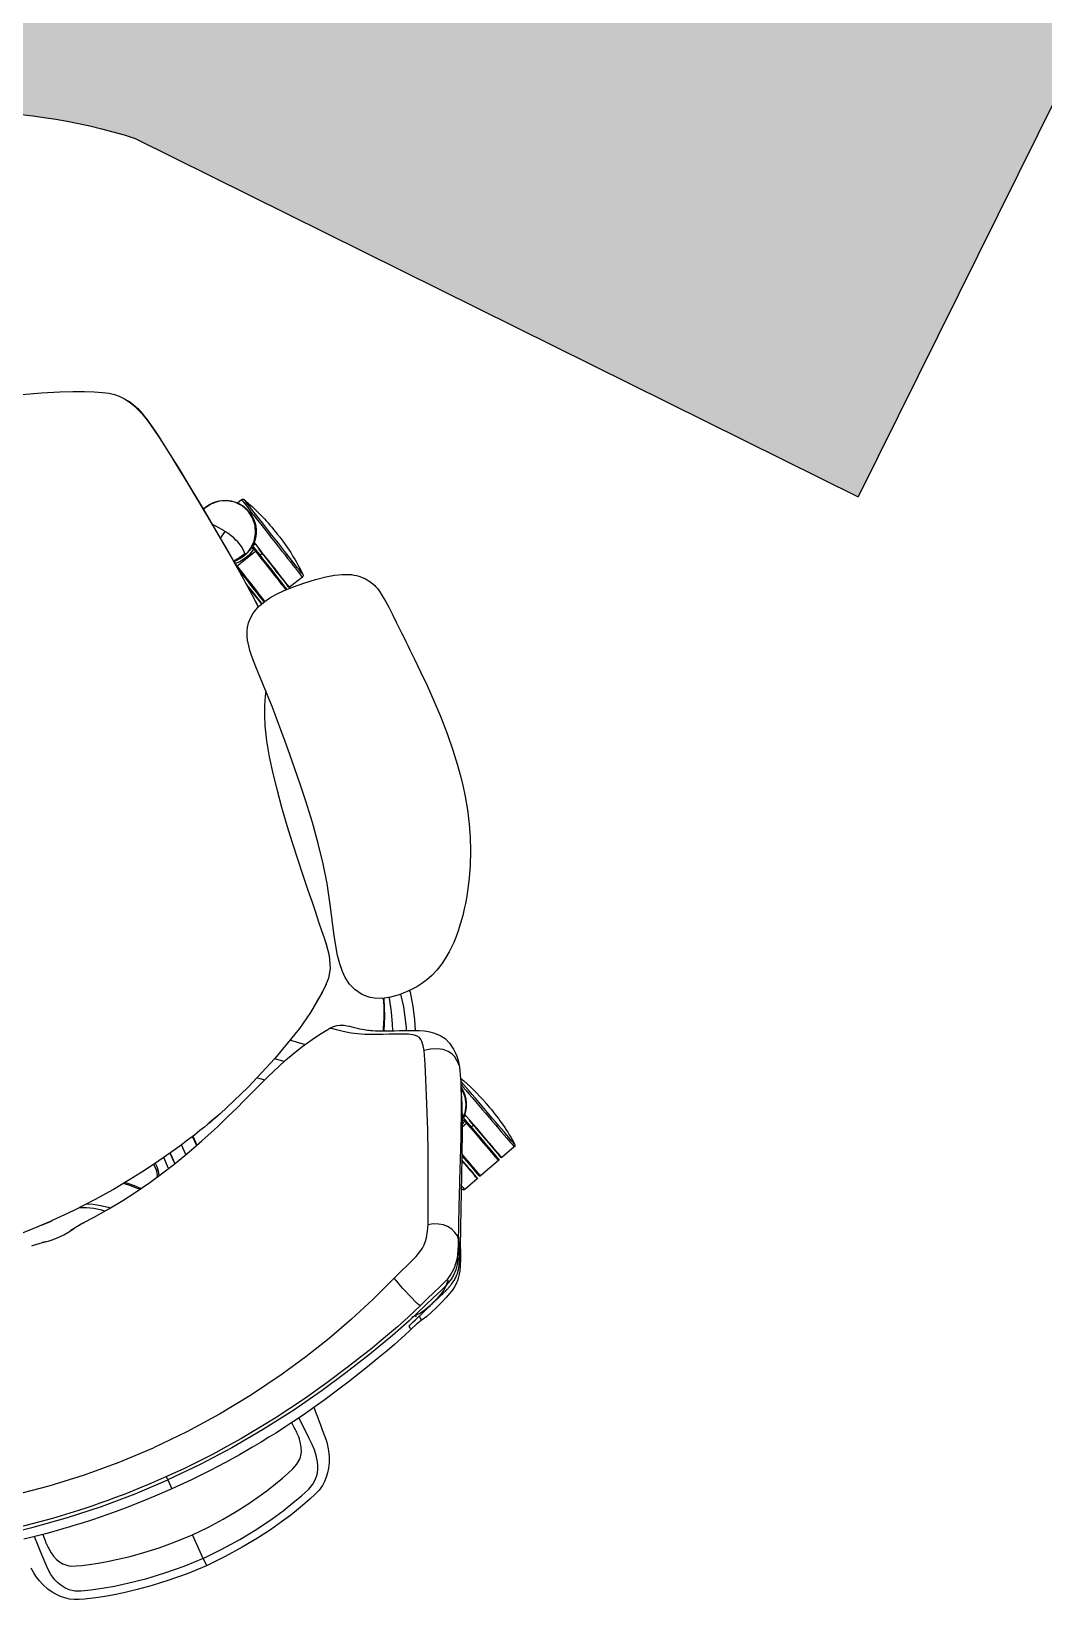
# Model space of a CAD drawing. Extents: x -15 to 8521, y -5327 to 1905.
# Drawn here: x 3757.7 to 3820.4, y -5295.6 to -5198.4 of the extents above; entities that cross this region are included whole.
import ezdxf

# ---------------------------------------------------------------- set-up
doc = ezdxf.new("R2010")
doc.units = 0
doc.layers.add('AR-HTC-MOB', color=253, linetype='Continuous', plot=False)
doc.layers.add('AR-MOB', color=2, linetype='Continuous')

# ---------------------------------------------------------------- blocks, each defined once
blk = doc.blocks.new('CAD-GIR-TELA')
at = {"color": 1, "linetype": 'Continuous'}
for p, q in [((0.00179, 0.42932), (0.00179, 0.43425)), ((0.00179, 0.42932), (0.00179, 0.41326)), ((0.00179, 0.376), (0.00179, 0.38211)), ((0.18347, 0.34602), (0.18077, 0.34616)), ((0.18331, 0.34529), (0.18347, 0.34602)), ((0.22797, 0.31445), (0.22772, 0.31506)), ((0.22859, 0.31288), (0.22797, 0.31445)), ((0.25308, 0.28423), (0.24332, 0.28709)), ((0.25573, 0.28344), (0.25573, 0.28344)), ((0.26968, 0.27935), (0.25573, 0.28344)), ((0.26968, 0.27935), (0.25573, 0.28344)), ((0.26968, 0.27935), (0.26968, 0.27935)), ((0.2821, 0.27573), (0.27234, 0.27859)), ((0.26445, 0.25303), (0.26291, 0.25348)), ((0.25774, 0.25102), (0.26109, 0.25004)), ((0.26058, 0.24829), (0.26109, 0.25004)), ((0.26078, 0.2462), (0.26112, 0.24584)), ((0.26084, 0.24613), (0.26231, 0.24571)), ((0.26183, 0.24982), (0.26103, 0.24708)), ((0.01881, 0.20926), (0.01954, 0.20924)), ((-0.00512, 0.19998), (0.00158, 0.20021)), ((0.08124, 0.20011), (0.08124, 0.19271)), ((0.09444, 0.19667), (0.09444, 0.19006)), ((0.15439, 0.17139), (0.1582, 0.17445)), ((0.17361, 0.169), (0.16891, 0.16504)), ((0.18267, 0.15845), (0.18977, 0.1647)), ((0.30685, -0.10016), (0.29698, -0.0977)), ((0.27281, -0.12318), (0.27237, -0.12495)), ((0.27281, -0.12318), (0.28692, -0.12669)), ((0.29015, -0.12357), (0.28859, -0.12318)), ((0.2802, -0.12743), (0.28031, -0.12808)), ((0.28648, -0.12846), (0.28692, -0.12669)), ((0.28676, -0.13053), (0.28712, -0.13089)), ((0.28683, -0.1306), (0.28831, -0.13097)), ((0.28767, -0.12688), (0.28698, -0.12965)), ((0.26824, -0.16205), (0.26929, -0.15234)), ((0.28896, -0.15869), (0.2921, -0.15947))]:
    blk.add_line(p, q, dxfattribs=at)
at = {"color": 1, "linetype": 'Continuous', "flags": 128}
for points in [[(0.00179, 0.4343), (-0.01117, 0.43394), (-0.02316, 0.43301), (-0.03398, 0.43172), (-0.04353, 0.43022), (-0.05178, 0.42863), (-0.05876, 0.42704), (-0.0646, 0.42555), (-0.06888, 0.42436), (-0.07248, 0.42331), (-0.07571, 0.42229), (-0.07878, 0.42117), (-0.08161, 0.41986), (-0.08414, 0.41834), (-0.08639, 0.41663), (-0.08845, 0.4147), (-0.09032, 0.41253), (-0.09206, 0.4101), (-0.09374, 0.40725), (-0.09543, 0.40353), (-0.09641, 0.40057), (-0.09712, 0.39763), (-0.09756, 0.39494), (-0.09792, 0.39132)], [(0.00179, 0.42932), (-0.01111, 0.42896), (-0.02378, 0.42795), (-0.03595, 0.42641), (-0.04733, 0.42444), (-0.05554, 0.42266), (-0.06301, 0.42076), (-0.06972, 0.41886), (-0.07555, 0.41693), (-0.07911, 0.41517), (-0.08187, 0.41308), (-0.08394, 0.41076), (-0.08546, 0.40835), (-0.08657, 0.406), (-0.08739, 0.4038), (-0.08834, 0.39981), (-0.08866, 0.39616), (-0.08869, 0.39266), (-0.08859, 0.38844), (-0.08843, 0.38412), (-0.08825, 0.3796), (-0.08808, 0.3749), (-0.08807, 0.37418)], [(0.10264, 0.37213), (0.10259, 0.3731), (0.10243, 0.3756), (0.10227, 0.37832), (0.1021, 0.38131), (0.10197, 0.38368), (0.10186, 0.3856), (0.10178, 0.38694), (0.10169, 0.38836), (0.10161, 0.38973), (0.10151, 0.39132), (0.10114, 0.39494), (0.10038, 0.39907), (0.09901, 0.40353), (0.09733, 0.40725), (0.09564, 0.4101), (0.0939, 0.41253), (0.09203, 0.4147), (0.08998, 0.41663), (0.08773, 0.41834), (0.08465, 0.42013), (0.08116, 0.42164), (0.07737, 0.42291), (0.07324, 0.42414), (0.06818, 0.42555), (0.06235, 0.42704), (0.05536, 0.42863), (0.04711, 0.43022), (0.03756, 0.43172), (0.02674, 0.43301), (0.01475, 0.43394), (0.00179, 0.4343)], [(0.00179, 0.42932), (0.01469, 0.42896), (0.02736, 0.42795), (0.03953, 0.42641), (0.05091, 0.42444), (0.05912, 0.42266), (0.06659, 0.42076), (0.0733, 0.41886), (0.07913, 0.41693), (0.0827, 0.41517), (0.08545, 0.41308), (0.08752, 0.41076), (0.08904, 0.40835), (0.09015, 0.406), (0.09097, 0.4038), (0.09192, 0.39981), (0.09224, 0.39616), (0.09227, 0.39266), (0.09218, 0.38844), (0.09201, 0.38412), (0.09183, 0.3796), (0.09167, 0.3749), (0.09165, 0.37417)], [(-0.08273, 0.37509), (-0.08281, 0.37619), (-0.08291, 0.37767), (-0.08301, 0.37905), (-0.08309, 0.37993), (-0.08313, 0.38061), (-0.08315, 0.381), (-0.08315, 0.3813), (-0.08315, 0.38191), (-0.08314, 0.38279), (-0.08305, 0.38509), (-0.08277, 0.38759), (-0.08223, 0.39012), (-0.08138, 0.39264), (-0.08028, 0.39492), (-0.07897, 0.39678), (-0.07757, 0.39819), (-0.07596, 0.39939), (-0.07433, 0.40033), (-0.07194, 0.40137), (-0.06862, 0.4025), (-0.06428, 0.4038), (-0.05884, 0.40531), (-0.05321, 0.40674), (-0.0466, 0.40822), (-0.03893, 0.40967), (-0.03021, 0.41101), (-0.02046, 0.41213), (-0.00974, 0.41292), (0.00179, 0.41322)], [(0.00179, 0.41322), (0.01277, 0.41295), (0.02301, 0.41223), (0.0324, 0.41119), (0.04086, 0.40995), (0.04836, 0.40859), (0.05491, 0.40718), (0.06158, 0.40554), (0.06705, 0.40403), (0.07146, 0.40273), (0.07527, 0.40147), (0.07869, 0.39991), (0.08198, 0.39741), (0.08321, 0.39593), (0.08439, 0.39394), (0.08546, 0.3913), (0.08626, 0.38816), (0.0865, 0.38648), (0.08664, 0.38495), (0.08673, 0.38252), (0.08673, 0.38169), (0.08673, 0.3811), (0.08671, 0.38057), (0.08668, 0.38015), (0.08663, 0.3796), (0.08654, 0.37839), (0.08645, 0.37708), (0.08636, 0.37577), (0.08631, 0.37509)], [(0.00179, 0.38211), (-0.00968, 0.38198), (-0.02012, 0.38164), (-0.02954, 0.38115), (-0.03792, 0.38056), (-0.04528, 0.37993), (-0.05161, 0.37931), (-0.05691, 0.37872), (-0.06071, 0.37827), (-0.06373, 0.37789), (-0.06624, 0.37756), (-0.06778, 0.37735), (-0.06935, 0.37714), (-0.07132, 0.37686), (-0.07369, 0.37651), (-0.07646, 0.37609), (-0.08023, 0.3755), (-0.08455, 0.37479), (-0.08942, 0.37394), (-0.09469, 0.37297)], [(0.17763, 0.35259), (0.17629, 0.35305), (0.16991, 0.35514), (0.16422, 0.35691), (0.15844, 0.35862), (0.152, 0.36042), (0.14484, 0.36236), (0.13699, 0.36439), (0.12857, 0.36645), (0.11955, 0.36855), (0.11102, 0.37042), (0.10328, 0.37201), (0.09635, 0.37333), (0.09021, 0.37443), (0.08489, 0.37533), (0.0821, 0.37577), (0.07876, 0.37629), (0.07464, 0.3769), (0.06973, 0.37758), (0.06402, 0.3783), (0.05753, 0.37906), (0.04868, 0.37995), (0.03868, 0.38078), (0.02753, 0.38146), (0.01523, 0.38194), (0.00179, 0.38211)], [(-0.10808, 0.3646), (-0.08634, 0.36864), (-0.06444, 0.37184), (-0.04243, 0.37415), (-0.02034, 0.37553), (0.00179, 0.376)], [(0.00179, 0.37382), (-0.00844, 0.37373), (-0.01754, 0.37348), (-0.02551, 0.37313), (-0.03235, 0.37273), (-0.03806, 0.37233), (-0.04269, 0.37196), (-0.04722, 0.37156), (-0.0518, 0.37111), (-0.05643, 0.37062), (-0.07326, 0.36849), (-0.09008, 0.36582), (-0.10428, 0.36318), (-0.1182, 0.36025), (-0.13084, 0.35734), (-0.13515, 0.35631), (-0.14059, 0.35496), (-0.14721, 0.35327), (-0.15499, 0.35118), (-0.16392, 0.34862), (-0.17394, 0.34546), (-0.18504, 0.34155)], [(0.00179, 0.376), (0.00179, 0.37493), (0.00179, 0.37455), (0.00179, 0.37425), (0.00179, 0.37402), (0.00179, 0.37387), (0.00179, 0.37382)], [(0.22662, 0.315), (0.22585, 0.31666), (0.22168, 0.32509), (0.22003, 0.32778), (0.21794, 0.33038), (0.2153, 0.33277), (0.21295, 0.33438), (0.2103, 0.33584), (0.2074, 0.33713), (0.20436, 0.33828), (0.19796, 0.34045), (0.19145, 0.34277), (0.17854, 0.34733), (0.1654, 0.35142), (0.14759, 0.35628), (0.12964, 0.36066), (0.11167, 0.3646), (0.08992, 0.36864), (0.06802, 0.37184), (0.04601, 0.37415), (0.02392, 0.37553), (0.00179, 0.376)], [(0.18862, 0.34155), (0.17898, 0.34497), (0.17035, 0.34775), (0.16273, 0.35001), (0.15615, 0.35184), (0.15063, 0.35331), (0.14614, 0.35447), (0.14174, 0.35557), (0.13728, 0.35666), (0.13276, 0.35774), (0.11622, 0.36146), (0.09953, 0.36478), (0.08886, 0.36664), (0.07815, 0.3683), (0.06785, 0.36969), (0.0583, 0.37081), (0.05389, 0.37126), (0.0483, 0.37179), (0.04148, 0.37235), (0.03341, 0.37289), (0.02411, 0.37336), (0.01357, 0.3737), (0.00179, 0.37382)], [(-0.17729, 0.3194), (-0.16016, 0.32589), (-0.14282, 0.33178), (-0.12524, 0.3369), (-0.10748, 0.34142), (-0.08955, 0.3453), (-0.06693, 0.34918), (-0.04413, 0.35194), (-0.0212, 0.35359), (0.00179, 0.35413)], [(0.18088, 0.3194), (0.16374, 0.32589), (0.14641, 0.33178), (0.12882, 0.3369), (0.11106, 0.34142), (0.09313, 0.3453), (0.07052, 0.34918), (0.04771, 0.35194), (0.02478, 0.35359), (0.00179, 0.35413)], [(0.17701, 0.35018), (0.17712, 0.35137), (0.17725, 0.35204), (0.17739, 0.35241), (0.17752, 0.35259), (0.17762, 0.35257)], [(0.17701, 0.35018), (0.17801, 0.34985), (0.179, 0.34952)], [(0.18553, 0.35014), (0.18155, 0.35116), (0.17763, 0.3526)], [(0.18537, 0.3473), (0.18547, 0.34854), (0.18553, 0.34933), (0.18555, 0.34979), (0.18555, 0.35004), (0.18552, 0.35006)], [(0.22519, 0.3209), (0.22314, 0.32545), (0.22132, 0.32914), (0.21969, 0.33212), (0.21821, 0.33437), (0.21716, 0.33567), (0.21635, 0.33654), (0.2157, 0.33718), (0.21495, 0.33786), (0.21409, 0.33858), (0.21283, 0.33951), (0.21112, 0.34062), (0.20869, 0.34196), (0.20549, 0.34348), (0.20154, 0.34514), (0.1969, 0.34688), (0.19344, 0.34808), (0.18968, 0.34928), (0.18553, 0.35014)], [(0.179, 0.34952), (0.1806, 0.34897), (0.18219, 0.34842)], [(0.18862, 0.34155), (0.18862, 0.34155), (0.18843, 0.34133), (0.18816, 0.34079), (0.1876, 0.33952), (0.18694, 0.33786), (0.18588, 0.33505), (0.18488, 0.33229), (0.18398, 0.3297), (0.18319, 0.32734), (0.18253, 0.32526), (0.18197, 0.32338), (0.18144, 0.3215), (0.18088, 0.3194)], [(0.18219, 0.34842), (0.18298, 0.34815), (0.18378, 0.34787)], [(0.18358, 0.34683), (0.18358, 0.34684), (0.18356, 0.34663), (0.18347, 0.34602)], [(0.21082, 0.33421), (0.21071, 0.33435), (0.20804, 0.33697), (0.20562, 0.33879), (0.20287, 0.34041), (0.19988, 0.34185), (0.19674, 0.34314), (0.19352, 0.34426), (0.19023, 0.34522), (0.18689, 0.34586), (0.18347, 0.34602)], [(0.18378, 0.34787), (0.18457, 0.34758), (0.18537, 0.3473)], [(0.18537, 0.3473), (0.18617, 0.34701), (0.18696, 0.34673)], [(0.18696, 0.34673), (0.18776, 0.34643), (0.18855, 0.34615)], [(0.18855, 0.34615), (0.1892, 0.3459), (0.18989, 0.34565)], [(0.22715, 0.31322), (0.22549, 0.31673), (0.22401, 0.31971), (0.2227, 0.32212), (0.22156, 0.32397), (0.21973, 0.32643), (0.21735, 0.32889), (0.21532, 0.33054), (0.21397, 0.33148), (0.21236, 0.33247), (0.21047, 0.33348), (0.20787, 0.33468), (0.20425, 0.33608), (0.19966, 0.33765), (0.19428, 0.33949), (0.18862, 0.34155)], [(0.18989, 0.34565), (0.19057, 0.3454), (0.19124, 0.34515)], [(0.19124, 0.34515), (0.1919, 0.34491), (0.19257, 0.34466)], [(0.19257, 0.34466), (0.19324, 0.34442), (0.19391, 0.34418)], [(0.19391, 0.34418), (0.19457, 0.34394), (0.19523, 0.3437)], [(0.19523, 0.3437), (0.1959, 0.34347), (0.19657, 0.34323)], [(0.19657, 0.34323), (0.19698, 0.34309), (0.1974, 0.34294)], [(0.1974, 0.34294), (0.19826, 0.34265), (0.19912, 0.34235)], [(0.19912, 0.34235), (0.19956, 0.3422), (0.2, 0.34205)], [(0.2, 0.34205), (0.20044, 0.3419), (0.20089, 0.34175)], [(0.20089, 0.34175), (0.20177, 0.34145), (0.20264, 0.34115)], [(0.20264, 0.34115), (0.20352, 0.34085), (0.20438, 0.34054)], [(0.20438, 0.34054), (0.20482, 0.34039), (0.20525, 0.34022)], [(0.20525, 0.34022), (0.20569, 0.34006), (0.20613, 0.3399)], [(0.20613, 0.3399), (0.20634, 0.33981), (0.20655, 0.33973)], [(0.20655, 0.33973), (0.20677, 0.33965), (0.20698, 0.33956)], [(0.20698, 0.33956), (0.20719, 0.33948), (0.2074, 0.3394)], [(0.2074, 0.3394), (0.20761, 0.33931), (0.20782, 0.33923)], [(0.20782, 0.33923), (0.20816, 0.33908), (0.20849, 0.33894)], [(0.20849, 0.33894), (0.20883, 0.33879), (0.20916, 0.33864)], [(0.20916, 0.33864), (0.20952, 0.33848), (0.20987, 0.33832)], [(0.20987, 0.33832), (0.21022, 0.33815), (0.21056, 0.33798)], [(0.21056, 0.33798), (0.21089, 0.33782), (0.21122, 0.33765)], [(0.21122, 0.33765), (0.21154, 0.33748), (0.21186, 0.3373)], [(0.21186, 0.3373), (0.21339, 0.33639), (0.21481, 0.33542)], [(0.21481, 0.33542), (0.21508, 0.33522), (0.21535, 0.33502)], [(0.21535, 0.33502), (0.21586, 0.33461), (0.21635, 0.3342)], [(0.21635, 0.3342), (0.21682, 0.33377), (0.21728, 0.33334)], [(0.21728, 0.33334), (0.21754, 0.33308), (0.2178, 0.33281)], [(0.2178, 0.33281), (0.21805, 0.33255), (0.21829, 0.33228)], [(0.21829, 0.33228), (0.2184, 0.33215), (0.21851, 0.33203)], [(0.21851, 0.33203), (0.21862, 0.3319), (0.21872, 0.33177)], [(0.21872, 0.33177), (0.21883, 0.33165), (0.21893, 0.33152)], [(0.21893, 0.33152), (0.21904, 0.33138), (0.21914, 0.33125)], [(0.21914, 0.33125), (0.21925, 0.33111), (0.21936, 0.33097)], [(0.21936, 0.33097), (0.21946, 0.33083), (0.21957, 0.33069)], [(0.21957, 0.33069), (0.21967, 0.33054), (0.21977, 0.3304)], [(0.21977, 0.3304), (0.21987, 0.33026), (0.21997, 0.33011)], [(0.21997, 0.33011), (0.22006, 0.32998), (0.22015, 0.32985)], [(0.22015, 0.32985), (0.22023, 0.32972), (0.22031, 0.32959)], [(0.22031, 0.32959), (0.22039, 0.32947), (0.22047, 0.32936)], [(0.22047, 0.32936), (0.22054, 0.32923), (0.22062, 0.32911)], [(0.22062, 0.32911), (0.22071, 0.32897), (0.22079, 0.32882)], [(0.22079, 0.32882), (0.22088, 0.32867), (0.22097, 0.32852)], [(0.22097, 0.32852), (0.22105, 0.32838), (0.22114, 0.32824)], [(0.22114, 0.32824), (0.22122, 0.3281), (0.2213, 0.32796)], [(0.2213, 0.32796), (0.22144, 0.3277), (0.22158, 0.32745)], [(0.22158, 0.32745), (0.22172, 0.32719), (0.22186, 0.32693)], [(0.22186, 0.32693), (0.22215, 0.3264), (0.22243, 0.32586)], [(0.22243, 0.32586), (0.22271, 0.3253), (0.22299, 0.32475)], [(0.22299, 0.32475), (0.22325, 0.32423), (0.2235, 0.3237)], [(0.2235, 0.3237), (0.22376, 0.32319), (0.22401, 0.32267)], [(0.22401, 0.32267), (0.22426, 0.32213), (0.22452, 0.32159)], [(0.22452, 0.32159), (0.22477, 0.32105), (0.22503, 0.32051)], [(0.22515, 0.32089), (0.22536, 0.32047), (0.22558, 0.31935)], [(0.22774, 0.31507), (0.22643, 0.31797), (0.22519, 0.3209)], [(0.18088, 0.3194), (0.18627, 0.31735), (0.19169, 0.31536), (0.1953, 0.31404), (0.19885, 0.31263), (0.20218, 0.31103), (0.20444, 0.30965), (0.2064, 0.30813), (0.20806, 0.30651), (0.20946, 0.30483), (0.21172, 0.30136), (0.21356, 0.29784)], [(0.22709, 0.31321), (0.2273, 0.31278), (0.22737, 0.31162), (0.22688, 0.30899), (0.22592, 0.30632), (0.22421, 0.30369), (0.22222, 0.30178), (0.21967, 0.30003), (0.21672, 0.29865), (0.21356, 0.29784)], [(0.22503, 0.32051), (0.2253, 0.31993), (0.22558, 0.31935)], [(0.22558, 0.31935), (0.22585, 0.31875), (0.22613, 0.31816)], [(0.22613, 0.31816), (0.22637, 0.31765), (0.22661, 0.31714)], [(0.22661, 0.31714), (0.22684, 0.31663), (0.22708, 0.31613)], [(0.22708, 0.31613), (0.22778, 0.31463), (0.22847, 0.31313)], [(0.2716, 0.21546), (0.27074, 0.21856), (0.26986, 0.22121), (0.26907, 0.22339), (0.26842, 0.2251), (0.26784, 0.22655), (0.26722, 0.22806), (0.26656, 0.22966), (0.26522, 0.2328), (0.26375, 0.23616), (0.26225, 0.2395), (0.25958, 0.24535), (0.25686, 0.25118), (0.25405, 0.25715), (0.25126, 0.26297), (0.2484, 0.26892), (0.24554, 0.27481), (0.24286, 0.28035), (0.24196, 0.28222), (0.2409, 0.28441), (0.23961, 0.28708), (0.2381, 0.29023), (0.23635, 0.29388), (0.2344, 0.29796), (0.23222, 0.30253), (0.22981, 0.30762), (0.22714, 0.31324)], [(0.26637, 0.2301), (0.26632, 0.23027), (0.2655, 0.23255), (0.26483, 0.23432), (0.26424, 0.23585), (0.26357, 0.23751), (0.26276, 0.23948), (0.26179, 0.24178), (0.26042, 0.24496), (0.2588, 0.24865), (0.25692, 0.25286), (0.25476, 0.25762), (0.25236, 0.26283), (0.24992, 0.26807), (0.24523, 0.27802), (0.24056, 0.28786), (0.23599, 0.29752), (0.23156, 0.30696), (0.2293, 0.3118), (0.22804, 0.31448)], [(0.22847, 0.31313), (0.22853, 0.313), (0.22859, 0.31288)], [(0.21356, 0.29784), (0.21988, 0.28421), (0.22597, 0.27069), (0.23186, 0.25736), (0.23746, 0.24433), (0.24166, 0.23421), (0.24559, 0.22446), (0.24927, 0.21517), (0.25266, 0.20643), (0.25555, 0.19833)], [(0.24162, 0.28576), (0.24175, 0.28621), (0.24183, 0.28646), (0.24183, 0.28647)], [(0.24332, 0.28709), (0.24331, 0.28705), (0.24321, 0.2867), (0.24301, 0.28602), (0.24271, 0.28501), (0.24241, 0.28398)], [(0.24896, 0.27018), (0.24968, 0.27265), (0.25039, 0.27507), (0.25103, 0.27726), (0.2516, 0.27918), (0.25208, 0.28081), (0.25247, 0.28215), (0.25276, 0.28316), (0.25296, 0.28384), (0.25307, 0.28419), (0.25308, 0.28423)], [(0.25334, 0.28375), (0.25331, 0.28365), (0.25318, 0.28321), (0.25295, 0.28243), (0.25262, 0.28131), (0.2522, 0.27987), (0.25169, 0.27813), (0.2511, 0.2761), (0.25043, 0.27381), (0.24969, 0.27129), (0.2492, 0.26961)], [(0.25024, 0.26746), (0.25079, 0.26933), (0.25155, 0.27192), (0.25224, 0.27429), (0.25287, 0.27643), (0.25342, 0.27829), (0.25388, 0.27986), (0.25425, 0.28113), (0.25452, 0.28206), (0.2547, 0.28266), (0.25477, 0.28292)], [(0.25573, 0.28344), (0.25565, 0.28318), (0.25547, 0.28257), (0.25519, 0.2816), (0.25481, 0.28031), (0.25434, 0.27869), (0.25378, 0.27678), (0.25314, 0.27459), (0.25242, 0.27215), (0.25164, 0.2695), (0.25081, 0.26665), (0.25073, 0.26639)], [(0.25573, 0.28344), (0.25558, 0.28347), (0.25543, 0.28347), (0.25528, 0.28344), (0.25514, 0.28338), (0.25502, 0.28329), (0.25491, 0.28319), (0.25483, 0.28306), (0.25477, 0.28292)], [(0.26109, 0.25004), (0.26204, 0.25327), (0.26297, 0.25646), (0.26389, 0.25957), (0.26476, 0.26256), (0.2656, 0.26541), (0.26638, 0.26807), (0.26709, 0.2705), (0.26773, 0.27269), (0.26829, 0.27461), (0.26877, 0.27622), (0.26915, 0.27752), (0.26943, 0.27848), (0.26961, 0.27909), (0.26968, 0.27935)], [(0.27021, 0.2784), (0.27013, 0.27814), (0.26996, 0.27754), (0.26968, 0.2766), (0.26931, 0.27534), (0.26885, 0.27377), (0.26831, 0.2719), (0.26768, 0.26977), (0.26698, 0.26739), (0.26623, 0.2648), (0.26541, 0.26203), (0.26456, 0.25911), (0.26367, 0.25608), (0.26276, 0.25297), (0.26183, 0.24982)], [(0.26338, 0.24937), (0.26431, 0.25255), (0.26523, 0.2557), (0.26613, 0.25877), (0.267, 0.26172), (0.26782, 0.26453), (0.26859, 0.26715), (0.26929, 0.26956), (0.26993, 0.27172), (0.27048, 0.27361), (0.27095, 0.2752), (0.27132, 0.27649), (0.2716, 0.27744), (0.27178, 0.27805), (0.27186, 0.27831), (0.27186, 0.27832)], [(0.27234, 0.27859), (0.27233, 0.27854), (0.27223, 0.2782), (0.27203, 0.27752), (0.27173, 0.2765), (0.27134, 0.27517), (0.27086, 0.27353), (0.2703, 0.27161), (0.26966, 0.26943), (0.26895, 0.26701), (0.26818, 0.26438), (0.26736, 0.26157), (0.26649, 0.25862), (0.2656, 0.25556), (0.26468, 0.25243), (0.26375, 0.24926)], [(0.28302, 0.27441), (0.28299, 0.27431), (0.28287, 0.27388), (0.28264, 0.27311), (0.28232, 0.27202), (0.28191, 0.27061), (0.28141, 0.2689), (0.28083, 0.26691), (0.28017, 0.26467), (0.27945, 0.26221), (0.27867, 0.25954), (0.27784, 0.25672), (0.27697, 0.25376), (0.27608, 0.25071), (0.27517, 0.24761), (0.27425, 0.24448), (0.27334, 0.24138), (0.27245, 0.23833), (0.27158, 0.23537), (0.27076, 0.23255), (0.26998, 0.22989), (0.26925, 0.22742), (0.2686, 0.22518), (0.26848, 0.22478)], [(0.27021, 0.2784), (0.27024, 0.27855), (0.27023, 0.2787), (0.2702, 0.27884), (0.27014, 0.27898), (0.27006, 0.27911), (0.26995, 0.27921), (0.26982, 0.2793), (0.26968, 0.27935)], [(0.27351, 0.2464), (0.27443, 0.24957), (0.27535, 0.2527), (0.27625, 0.25576), (0.27711, 0.25871), (0.27794, 0.26152), (0.27871, 0.26415), (0.27942, 0.26657), (0.28006, 0.26875), (0.28062, 0.27067), (0.2811, 0.27231), (0.28149, 0.27364), (0.28179, 0.27466), (0.28199, 0.27534), (0.28209, 0.27568), (0.2821, 0.27573)], [(0.25966, 0.24705), (0.25967, 0.24707), (0.25973, 0.24714), (0.25981, 0.24726), (0.25993, 0.24741), (0.26007, 0.2476), (0.26023, 0.24781), (0.2604, 0.24804), (0.26058, 0.24829)], [(0.26687, 0.22891), (0.2671, 0.22993), (0.26687, 0.2349), (0.26537, 0.23965), (0.26271, 0.24385), (0.25972, 0.24656)], [(0.26058, 0.24829), (0.26081, 0.24774), (0.26094, 0.24738), (0.261, 0.2472), (0.26102, 0.24711), (0.26103, 0.24708)], [(0.26103, 0.24708), (0.26103, 0.24708), (0.261, 0.24697), (0.26086, 0.24649), (0.26078, 0.2462)], [(0.26183, 0.24982), (0.26182, 0.24982), (0.26178, 0.24983), (0.26171, 0.24985), (0.26162, 0.24988), (0.26151, 0.24991), (0.26138, 0.24995), (0.26124, 0.24999), (0.26109, 0.25004)], [(0.26375, 0.24926), (0.26282, 0.24609), (0.26238, 0.24458)], [(0.26773, 0.22667), (0.2683, 0.22865), (0.26907, 0.23128), (0.2699, 0.23408), (0.27076, 0.23703), (0.27166, 0.24009), (0.27258, 0.24323), (0.27351, 0.2464)], [(0.27702, 0.24324), (0.27707, 0.24339), (0.27719, 0.24382), (0.27738, 0.24445), (0.27759, 0.2452), (0.27781, 0.24595), (0.278, 0.24658), (0.27812, 0.24701), (0.27817, 0.24716)], [(0.2074, 0.16177), (0.21042, 0.16177), (0.21272, 0.16215), (0.21439, 0.16266), (0.21553, 0.16312), (0.21619, 0.16344), (0.21673, 0.16372), (0.21755, 0.1642), (0.21845, 0.1648), (0.2195, 0.16557), (0.22076, 0.16654), (0.22208, 0.16759), (0.22342, 0.16865), (0.2248, 0.16968), (0.22589, 0.17048), (0.22697, 0.17122), (0.22794, 0.17187), (0.22877, 0.17239), (0.22943, 0.1728), (0.23029, 0.17331), (0.23147, 0.17397), (0.23312, 0.17485), (0.2352, 0.17588), (0.23777, 0.17705), (0.24082, 0.17838), (0.24389, 0.17967), (0.24668, 0.18083), (0.24911, 0.18183), (0.25159, 0.18288), (0.25454, 0.18418), (0.25787, 0.18578), (0.26081, 0.1874), (0.26361, 0.18922), (0.26591, 0.19107), (0.2685, 0.19386), (0.27042, 0.19689), (0.27184, 0.20067), (0.27255, 0.20495), (0.27264, 0.20723), (0.27256, 0.20978), (0.27222, 0.21257), (0.27156, 0.2156)], [(0.27155, 0.21545), (0.27172, 0.21467), (0.27168, 0.21222), (0.27129, 0.20973), (0.27044, 0.20727), (0.26893, 0.20489), (0.26655, 0.20262), (0.26337, 0.20062), (0.25961, 0.19911), (0.25555, 0.19833)], [(-0.01533, 0.20923), (-0.01564, 0.2092), (-0.01608, 0.2092)], [(-0.01536, 0.20922), (-0.01095, 0.20964), (-0.00669, 0.2103)], [(-0.00689, 0.21026), (-0.00712, 0.21023), (-0.00869, 0.21), (-0.00903, 0.20998)], [(-0.00902, 0.20995), (-0.00818, 0.21019), (-0.00546, 0.21069), (-0.00219, 0.21102), (0.00179, 0.21115)], [(0.00179, 0.21115), (0.00514, 0.21106), (0.00804, 0.21081), (0.01057, 0.21042), (0.0124, 0.20998)], [(0.01027, 0.2103), (0.01453, 0.20964), (0.01895, 0.20922)], [(0.01062, 0.21025), (0.01162, 0.21009), (0.0124, 0.21001)], [(0.01954, 0.20914), (0.02635, 0.20877), (0.03719, 0.20781), (0.04716, 0.20661), (0.0563, 0.20523), (0.06711, 0.20326), (0.0767, 0.2012), (0.08519, 0.19915), (0.09359, 0.19692), (0.1008, 0.19485), (0.10694, 0.19298), (0.11212, 0.19133), (0.11645, 0.1899), (0.11995, 0.18872), (0.12164, 0.18813), (0.12303, 0.18764), (0.12414, 0.18725), (0.12497, 0.18696), (0.12598, 0.1866), (0.12818, 0.1858), (0.13141, 0.18462), (0.13559, 0.18306), (0.14066, 0.18114), (0.14657, 0.17888), (0.1533, 0.1763), (0.16087, 0.17344), (0.16941, 0.17038), (0.17477, 0.16862), (0.1807, 0.16687), (0.18738, 0.16519), (0.19502, 0.16362), (0.20045, 0.16273), (0.20643, 0.16192), (0.20722, 0.16184)], [(0.03434, 0.20806), (0.03288, 0.20684), (0.02874, 0.20388), (0.02478, 0.20155), (0.02332, 0.20081), (0.02187, 0.20015), (0.02061, 0.19963)], [(0.02596, 0.19935), (0.0294, 0.20117), (0.03338, 0.20379), (0.03713, 0.2067), (0.03822, 0.20769)], [(0.05975, 0.2046), (0.05809, 0.20314), (0.05551, 0.20046), (0.05198, 0.19713)], [(0.05307, 0.197), (0.05414, 0.19798), (0.05729, 0.20108), (0.06035, 0.20425), (0.06061, 0.20444)], [(0.00196, 0.2001), (-0.01248, 0.19985), (-0.02598, 0.19919), (-0.03853, 0.1982), (-0.05011, 0.19697), (-0.06072, 0.19555), (-0.07037, 0.19403), (-0.07908, 0.19246), (-0.08803, 0.19067), (-0.09572, 0.18897), (-0.10216, 0.18743), (-0.10735, 0.1861), (-0.11131, 0.18504), (-0.11404, 0.18427)], [(0.11763, 0.18427), (0.11719, 0.18439), (0.11656, 0.18457), (0.11469, 0.18509), (0.11202, 0.18582), (0.10854, 0.18673), (0.10424, 0.1878), (0.09913, 0.18901), (0.0932, 0.19033), (0.08643, 0.19173), (0.07767, 0.19338), (0.06779, 0.19503), (0.05681, 0.19658), (0.04469, 0.19795), (0.03145, 0.19906), (0.01708, 0.19981), (0.00162, 0.2001)], [(0.07256, 0.20209), (0.07309, 0.20127), (0.07383, 0.19867), (0.07391, 0.19596), (0.07392, 0.19401)], [(0.07261, 0.20208), (0.07314, 0.20127), (0.07391, 0.19857), (0.07402, 0.19438), (0.07402, 0.19399)], [(0.07496, 0.19383), (0.07496, 0.19611), (0.07475, 0.19896), (0.07388, 0.20171), (0.0738, 0.20182)], [(0.08597, 0.19894), (0.08598, 0.1975), (0.08599, 0.19181)], [(0.08608, 0.19892), (0.0861, 0.19355), (0.0861, 0.19179)], [(0.25555, 0.19833), (0.25632, 0.19545), (0.25668, 0.19262), (0.25659, 0.19122), (0.2562, 0.18982), (0.25538, 0.18844), (0.25402, 0.18711), (0.25093, 0.18518), (0.24734, 0.18344), (0.24363, 0.18182), (0.23997, 0.18028), (0.23644, 0.1788), (0.23098, 0.17642), (0.22617, 0.17415), (0.22215, 0.17199), (0.21883, 0.16997), (0.21611, 0.16813), (0.21388, 0.1665), (0.21131, 0.16448), (0.2095, 0.16301), (0.20829, 0.16209), (0.20748, 0.16177), (0.20742, 0.16181)], [(0.10276, 0.18815), (0.10276, 0.18827), (0.10278, 0.19425)], [(0.1031, 0.18807), (0.1031, 0.19219), (0.1031, 0.19415)], [(0.12183, 0.18298), (0.1203, 0.18345), (0.11547, 0.18478)], [(0.26262, 0.1607), (0.26243, 0.16183), (0.26035, 0.17053), (0.25793, 0.17836), (0.25557, 0.18468)], [(0.22727, 0.11258), (0.22602, 0.12043), (0.22334, 0.12815), (0.21997, 0.1332), (0.21554, 0.13737), (0.2107, 0.14108), (0.20102, 0.14806), (0.19076, 0.15427), (0.16917, 0.16502), (0.14688, 0.17446), (0.12386, 0.18243), (0.11742, 0.18415)], [(0.23752, 0.17694), (0.23825, 0.17565), (0.2413, 0.16965), (0.24428, 0.16284), (0.24584, 0.15854)], [(0.24603, 0.1586), (0.24592, 0.15895), (0.24194, 0.16891), (0.23783, 0.17708)], [(0.24285, 0.17923), (0.24451, 0.17535), (0.24707, 0.16816), (0.24934, 0.16006), (0.24945, 0.15954)], [(0.25077, 0.18253), (0.25149, 0.18077), (0.25517, 0.16854), (0.25671, 0.16051)], [(0.30626, -0.09638), (0.31371, -0.09551), (0.32014, -0.09445), (0.32559, -0.09314), (0.32997, -0.09167), (0.33318, -0.09024), (0.33518, -0.08914), (0.33652, -0.0883), (0.33781, -0.08738), (0.33906, -0.08638), (0.3403, -0.08524), (0.34209, -0.08326), (0.34397, -0.08054), (0.34499, -0.07862), (0.34563, -0.07711), (0.34601, -0.07602), (0.34647, -0.07441), (0.34692, -0.07218), (0.34731, -0.06935), (0.3477, -0.06552), (0.34803, -0.06124), (0.34835, -0.05577), (0.34857, -0.05088), (0.34874, -0.04674), (0.34889, -0.04303), (0.349, -0.04001), (0.34909, -0.03752), (0.34919, -0.03482), (0.34929, -0.03183), (0.3495, -0.02484), (0.3497, -0.01665), (0.34983, -0.00726), (0.34982, 0.00306), (0.34961, 0.01294), (0.34903, 0.0249), (0.34811, 0.03577), (0.3469, 0.04556), (0.34594, 0.05165), (0.34476, 0.05804), (0.34319, 0.06522), (0.34114, 0.07316), (0.3385, 0.0818), (0.33576, 0.08947), (0.33243, 0.09752), (0.32865, 0.10542), (0.32491, 0.11226), (0.32138, 0.11807), (0.31818, 0.12292), (0.31628, 0.12565), (0.31423, 0.12848), (0.3117, 0.13173), (0.30854, 0.1355), (0.30516, 0.13933), (0.3022, 0.14243), (0.29975, 0.14477), (0.29735, 0.14686), (0.29478, 0.14891), (0.29148, 0.15134), (0.28761, 0.15387), (0.28322, 0.15622), (0.27903, 0.1579), (0.27516, 0.15905), (0.27118, 0.15991), (0.26765, 0.16042), (0.26443, 0.16067), (0.26092, 0.16073), (0.25572, 0.16045), (0.25011, 0.15973), (0.24503, 0.15832), (0.24074, 0.15615), (0.23854, 0.15456), (0.23665, 0.15286), (0.23454, 0.15049), (0.23186, 0.14621), (0.23097, 0.14407), (0.23029, 0.14183), (0.22956, 0.13705), (0.22946, 0.13289), (0.22988, 0.12796), (0.23083, 0.12256), (0.23224, 0.11663), (0.234, 0.11049), (0.23584, 0.10431), (0.23952, 0.092), (0.24309, 0.07919), (0.24593, 0.0671), (0.24829, 0.0544), (0.25026, 0.04113), (0.25192, 0.02735), (0.25302, 0.01687), (0.25401, 0.00641), (0.25481, -0.00316), (0.25547, -0.01172), (0.256, -0.01929), (0.25633, -0.02456), (0.25661, -0.02933), (0.25689, -0.03478), (0.25718, -0.04125), (0.25745, -0.04878), (0.25762, -0.0547), (0.2578, -0.06025), (0.25805, -0.06521), (0.25836, -0.06951), (0.25864, -0.07208), (0.2591, -0.075), (0.25987, -0.07837), (0.26058, -0.08059), (0.26113, -0.08197), (0.26147, -0.08274), (0.26206, -0.08387), (0.26316, -0.08565), (0.26487, -0.08791), (0.26705, -0.09015), (0.26947, -0.09202), (0.27199, -0.09345), (0.27406, -0.09436), (0.27556, -0.0949), (0.27685, -0.09532), (0.2795, -0.09601), (0.28319, -0.09667), (0.2878, -0.09709), (0.2932, -0.09718), (0.29934, -0.09695), (0.30626, -0.09638)], [(0.21696, 0.13617), (0.21482, 0.13793), (0.2126, 0.13961), (0.20817, 0.14281), (0.20612, 0.1443), (0.20442, 0.14556), (0.20305, 0.1466), (0.20196, 0.14741)], [(0.25732, -0.04512), (0.25562, -0.04239), (0.25288, -0.0373), (0.2503, -0.0317), (0.24791, -0.02561), (0.24506, -0.01674), (0.24255, -0.00706), (0.24034, 0.00325), (0.23838, 0.01403), (0.23671, 0.02467), (0.2351, 0.03621), (0.23378, 0.0473), (0.23264, 0.05783), (0.23157, 0.06785), (0.23057, 0.07819), (0.2299, 0.08545), (0.22922, 0.09255), (0.22854, 0.09883), (0.228, 0.10436), (0.22759, 0.10928), (0.22717, 0.11356)], [(0.25311, -0.24378), (0.25632, -0.23764), (0.25895, -0.22913), (0.2611, -0.2175), (0.26287, -0.20554), (0.26448, -0.19337), (0.26614, -0.17986), (0.26735, -0.16951), (0.2682, -0.16239), (0.269, -0.15542), (0.26978, -0.14829), (0.2708, -0.13851), (0.27177, -0.12879), (0.27265, -0.11904), (0.27345, -0.1092), (0.2741, -0.09933), (0.27427, -0.09443)], [(0.27241, -0.1216), (0.27285, -0.11981), (0.27364, -0.11667), (0.2744, -0.1136), (0.27513, -0.11065), (0.27583, -0.10784), (0.27648, -0.10523), (0.27708, -0.10282), (0.27762, -0.10066), (0.27809, -0.09878), (0.27848, -0.09719), (0.2788, -0.09591), (0.27886, -0.09569)], [(0.2796, -0.0959), (0.2794, -0.09671), (0.27899, -0.09834), (0.27851, -0.10027), (0.27796, -0.10249), (0.27735, -0.10495), (0.27668, -0.10764), (0.27596, -0.11051), (0.27521, -0.11354), (0.27443, -0.11669), (0.27362, -0.11992), (0.27281, -0.12318)], [(0.27726, -0.09542), (0.27717, -0.09579), (0.27681, -0.09725), (0.27637, -0.09901), (0.27586, -0.10106), (0.27528, -0.10338), (0.27465, -0.10592), (0.27397, -0.10867), (0.27334, -0.1112)], [(0.27352, -0.10888), (0.27393, -0.10723), (0.27459, -0.10457), (0.2752, -0.10212), (0.27575, -0.09991), (0.27623, -0.09797), (0.27664, -0.09631), (0.27689, -0.0953)], [(0.27411, -0.09888), (0.2743, -0.09522), (0.27431, -0.09445)], [(0.28692, -0.12669), (0.28774, -0.12343), (0.28854, -0.1202), (0.28932, -0.11705), (0.29007, -0.11402), (0.29079, -0.11115), (0.29146, -0.10846), (0.29207, -0.106), (0.29262, -0.10378), (0.2931, -0.10185), (0.29351, -0.10021), (0.29383, -0.0989), (0.29408, -0.09793), (0.29423, -0.09731), (0.2943, -0.09704)], [(0.29486, -0.09798), (0.29488, -0.09783), (0.29487, -0.09768), (0.29484, -0.09753), (0.29477, -0.0974), (0.29468, -0.09727), (0.29457, -0.09717), (0.29449, -0.09712)], [(0.29486, -0.09798), (0.2948, -0.09824), (0.29464, -0.09885), (0.29441, -0.09979), (0.29409, -0.10107), (0.2937, -0.10266), (0.29323, -0.10455), (0.29269, -0.1067), (0.29209, -0.10911), (0.29144, -0.11173), (0.29074, -0.11453), (0.29001, -0.11748), (0.28925, -0.12055), (0.28846, -0.1237), (0.28767, -0.12688)], [(0.28923, -0.12727), (0.29003, -0.12405), (0.29083, -0.12086), (0.2916, -0.11776), (0.29234, -0.11477), (0.29305, -0.11193), (0.29371, -0.10928), (0.29431, -0.10685), (0.29485, -0.10466), (0.29533, -0.10275), (0.29573, -0.10114), (0.29605, -0.09984), (0.29629, -0.09888), (0.29645, -0.09826), (0.29651, -0.098), (0.29652, -0.09798)], [(0.29698, -0.0977), (0.29697, -0.09775), (0.29689, -0.09809), (0.29671, -0.09878), (0.29646, -0.09981), (0.29612, -0.10116), (0.29571, -0.10281), (0.29523, -0.10476), (0.29468, -0.10697), (0.29407, -0.10941), (0.29341, -0.11207), (0.2927, -0.11491), (0.29196, -0.11789), (0.29119, -0.12099), (0.29041, -0.12415), (0.28961, -0.12736)], [(0.30783, -0.10144), (0.3078, -0.10154), (0.30769, -0.10197), (0.3075, -0.10275), (0.30723, -0.10385), (0.30687, -0.10528), (0.30644, -0.10701), (0.30594, -0.10902), (0.30538, -0.11128), (0.30476, -0.11378), (0.30409, -0.11647), (0.30338, -0.11933), (0.30263, -0.12231), (0.30187, -0.1254), (0.30109, -0.12854), (0.3003, -0.1317), (0.29952, -0.13484), (0.29875, -0.13792), (0.29801, -0.14091), (0.2973, -0.14377), (0.29663, -0.14646), (0.29601, -0.14895), (0.29545, -0.15122), (0.29495, -0.15323), (0.29452, -0.15496), (0.29416, -0.15638), (0.29389, -0.15749), (0.29369, -0.15827), (0.29359, -0.1587), (0.29356, -0.1588)], [(0.29947, -0.12981), (0.30027, -0.12661), (0.30106, -0.12344), (0.30183, -0.12034), (0.30257, -0.11736), (0.30328, -0.11452), (0.30394, -0.11187), (0.30455, -0.10942), (0.3051, -0.10721), (0.30558, -0.10527), (0.30599, -0.10361), (0.30633, -0.10226), (0.30658, -0.10124), (0.30675, -0.10055), (0.30684, -0.1002), (0.30685, -0.10016)], [(0.19468, -0.27459), (0.2061, -0.27054), (0.21671, -0.2664), (0.22418, -0.26329), (0.23071, -0.26038), (0.23622, -0.25773), (0.24068, -0.25535), (0.2442, -0.25316), (0.2469, -0.25109), (0.2492, -0.24888), (0.25147, -0.24608), (0.25371, -0.24255), (0.2558, -0.23831), (0.25759, -0.23349), (0.25899, -0.2282), (0.26013, -0.22243), (0.26118, -0.21618), (0.26221, -0.20943), (0.26324, -0.20204), (0.26433, -0.19365), (0.26518, -0.18685), (0.26601, -0.18002), (0.26676, -0.17365), (0.26741, -0.16819), (0.26796, -0.16363), (0.2687, -0.15741), (0.2695, -0.15044), (0.2703, -0.14307), (0.27138, -0.13257), (0.27237, -0.12207)], [(0.27255, -0.12649), (0.27254, -0.12646), (0.27253, -0.12637), (0.27252, -0.12623), (0.27249, -0.12604), (0.27247, -0.12581), (0.27244, -0.12554), (0.27241, -0.12525), (0.27237, -0.12495)], [(0.2802, -0.12743), (0.28257, -0.12831), (0.28481, -0.12949), (0.28863, -0.13267), (0.29153, -0.13672), (0.29329, -0.14137), (0.29375, -0.14632), (0.29293, -0.15123), (0.29089, -0.15576), (0.28771, -0.15959), (0.28366, -0.16248), (0.27901, -0.16424), (0.27406, -0.16471), (0.26915, -0.16389), (0.26809, -0.16341)], [(0.2719, -0.1268), (0.27552, -0.12712), (0.28031, -0.12808)], [(0.27371, -0.12643), (0.27295, -0.12648), (0.27276, -0.1265), (0.27266, -0.1265), (0.27261, -0.12651), (0.2726, -0.12651), (0.2726, -0.12651), (0.27259, -0.12651), (0.27259, -0.12651), (0.27259, -0.12651), (0.27259, -0.12651), (0.27259, -0.12651), (0.27247, -0.12652), (0.27213, -0.12654)], [(0.2728, -0.12649), (0.27363, -0.12643), (0.27448, -0.12642), (0.27532, -0.12646), (0.27615, -0.12654), (0.27699, -0.12666), (0.2802, -0.12743)], [(0.28031, -0.12808), (0.28042, -0.12924), (0.28043, -0.13083), (0.2802, -0.13298), (0.27971, -0.13512), (0.2793, -0.13647), (0.27873, -0.138), (0.27797, -0.13975), (0.27703, -0.14166), (0.27577, -0.14393), (0.27559, -0.14422), (0.27541, -0.14452), (0.27524, -0.14481), (0.27506, -0.1451), (0.27489, -0.14539), (0.27471, -0.14567)], [(0.28561, -0.12974), (0.28563, -0.12971), (0.28568, -0.12964), (0.28576, -0.12952), (0.28587, -0.12936), (0.286, -0.12917), (0.28615, -0.12895), (0.28631, -0.12871), (0.28648, -0.12846)], [(0.28648, -0.12846), (0.28674, -0.129), (0.28688, -0.12936), (0.28694, -0.12953), (0.28697, -0.12962), (0.28698, -0.12965)], [(0.28698, -0.12965), (0.28698, -0.12965), (0.28696, -0.12976), (0.28683, -0.13025), (0.28676, -0.13053)], [(0.28767, -0.12688), (0.28766, -0.12688), (0.28762, -0.12687), (0.28755, -0.12685), (0.28745, -0.12683), (0.28734, -0.1268), (0.28721, -0.12676), (0.28707, -0.12673), (0.28692, -0.12669)], [(0.28961, -0.12736), (0.28881, -0.13057), (0.28843, -0.13209)], [(0.2921, -0.15947), (0.29211, -0.15943), (0.2922, -0.15908), (0.29237, -0.15839), (0.29262, -0.15737), (0.29296, -0.15602), (0.29337, -0.15436), (0.29385, -0.15242), (0.2944, -0.15021), (0.29501, -0.14776), (0.29567, -0.14511), (0.29638, -0.14227), (0.29712, -0.13928), (0.29789, -0.13619), (0.29868, -0.13302), (0.29947, -0.12981)], [(0.30312, -0.13282), (0.30316, -0.13267), (0.30326, -0.13224), (0.30342, -0.1316), (0.30361, -0.13084), (0.3038, -0.13009), (0.30396, -0.12944), (0.30406, -0.12902), (0.3041, -0.12887)], [(0.26921, -0.15305), (0.26959, -0.15265), (0.27083, -0.1512), (0.27213, -0.14951), (0.27361, -0.14738), (0.2738, -0.14709), (0.27399, -0.1468), (0.27418, -0.14652), (0.27436, -0.14623), (0.27454, -0.14595), (0.27471, -0.14567)], [(0.27471, -0.14567), (0.27184, -0.14388), (0.2703, -0.14292)], [(0.25333, -0.24396), (0.25503, -0.24078), (0.25651, -0.23719), (0.25778, -0.23326), (0.25839, -0.23092)]]:
    blk.add_lwpolyline(points, dxfattribs=at)
at = {"color": 1, "linetype": 'Continuous'}
for centre, radius, start, end in [((0.35354, 0.22507), 0.12747, 151.20358, 151.55001), ((0.24296, 0.28585), 0.00129, 73.66879, 151.20358), ((0.25297, 0.28386), 0.000386, 343.66879, 73.66879), ((0.27223, 0.27822), 0.000386, 73.66879, 163.66879), ((0.15584, 0.283), 0.12747, 343.66879, 356.13399), ((0.28174, 0.27449), 0.00129, 356.13399, 73.66879), ((0.24811, 0.23158), 0.02085, 53.25697, 60.39805), ((0.24811, 0.23158), 0.0193, 350.39752, 53.25697), ((0.15469, 0.27909), 0.12747, 333.97131, 343.66879), ((0.29689, -0.09808), 0.000386, 76.0339, 166.0339), ((0.1804, -0.0981), 0.12747, 346.0339, 358.49911), ((0.30654, -0.10141), 0.00129, 358.49911, 76.0339), ((0.27471, -0.14567), 0.02085, 55.62208, 96.44573), ((0.27471, -0.14567), 0.0193, 256.0339, 94.44615), ((0.17941, -0.10206), 0.12747, 333.5687, 346.0339), ((0.27471, -0.14567), 0.0193, 249.67288, 256.0339), ((0.29241, -0.15822), 0.00129, 256.0339, 333.5687)]:
    blk.add_arc(centre, radius, start, end, dxfattribs=at)
blk = doc.blocks.new('EST-2')
at = {"layer": 'AR-HTC-MOB'}
h = blk.add_hatch(color=256, dxfattribs=at)
h.dxf.hatch_style = 1
h.paths.add_polyline_path([(1.40018, -0.00039), (1.50018, -0.00022), (1.50018, 0.0999), (1.40001, 0.09991)])
h.paths.add_polyline_path([(0.50008, 0.69994), (0.00008, 0.7), (0, 0.1), (1.40001, 0.09991), (1.40001, 0.09991), (1.40018, 1.4999), (0.80018, 1.4999), (0.80012, 0.9999, -0.326785)])
h.paths.add_polyline_path([(1.36022, 0.16512, -1), (1.31022, 0.16512, -1)], flags=16)
h.paths.add_polyline_path([(1.31854, 1.4259, -1), (1.36854, 1.4259, -1)], flags=16)
h.paths.add_polyline_path([(0.09861, 0.16334, -1), (0.04861, 0.16334, -1)], flags=16)
h.paths.add_polyline_path([(2.10012, 0.9999), (2.10018, 1.4999), (1.50018, 1.4999), (1.50018, 0.0999), (2.9, 0.0998), (2.90008, 0.6998), (2.40008, 0.69986, -0.326785)])
h.paths.add_polyline_path([(1.58982, 0.16509, -1), (1.53982, 0.16509, -1)], flags=16)
h.paths.add_polyline_path([(2.851, 0.168, -1), (2.801, 0.168, -1)], flags=16)
h.paths.add_polyline_path([(1.52911, 1.42625, -1), (1.57911, 1.42625, -1)], flags=16)
h.paths.add_polyline_path([(1.40009, 0.79991), (1.50018, 0.7999), (1.50018, 1.4999), (1.40018, 1.4999)])
h.paths.add_polyline_path([(1.40001, 0.09991), (1.50018, 0.0999), (1.50018, 0.7999), (1.40009, 0.79991)])
h.paths.add_polyline_path([(2.2, 0.09985), (2.19999, -0.00015), (2.89999, -0.0002), (2.9, 0.0998)])
h.paths.add_polyline_path([(2.19999, -0.00015), (2.2, 0.09985), (1.50018, 0.0999), (1.50018, -0.0001)])
h.paths.add_polyline_path([(0.70009, 0.09995), (0.70008, -0.00005), (1.40018, -0.00009), (1.40001, 0.09991)])
h.paths.add_polyline_path([(0.00001, 0.1), (0, 0), (0.70008, -0.00005), (0.70009, 0.09995)])
at = {"color": 0}
for p in [(0.80012, 0.9999), (2.10018, 1.4999)]:
    blk.add_line(p, (0.80018, 1.4999), dxfattribs=at)
blk.add_arc((0.44513, 1.05495), 0.35924, 278.79933, 351.18575, dxfattribs=at)
at = {"layer": 'AR-MOB', "color": 1, "rotation": 39.46025301690675}
blk.add_blockref('CAD-GIR-TELA', (0.30194, 1.09571), dxfattribs=at)

msp = doc.modelspace()

# ---------------------------------------------------------------- block references
at = {"layer": 'AR-MOB', "xscale": -100, "yscale": 100, "zscale": 100, "rotation": 243.6331207339299}
msp.add_blockref('EST-2', (3638.984, -5232.339), dxfattribs=at)

doc.saveas('drawing.dxf')
